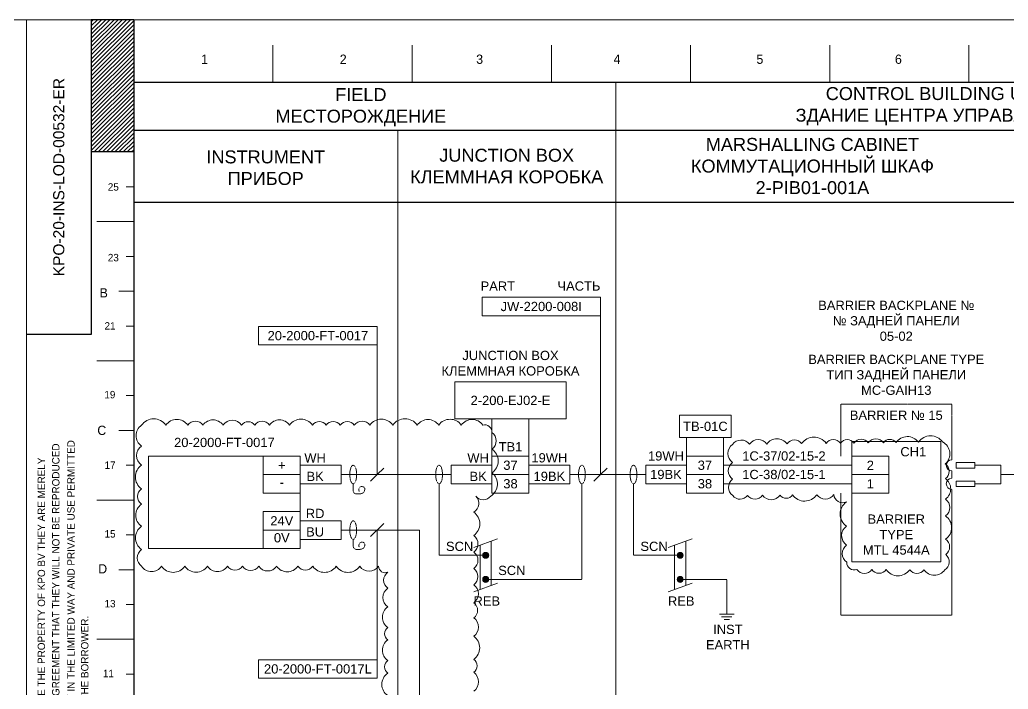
# Model space of a CAD drawing. Header units: millimetres. Extents: x 136827 to 348827, y 2171 to 31871.
# Drawn here: x 306649 to 333347, y 13793 to 31871 of the extents above; entities that cross this region are included whole.
import ezdxf

# ---------------------------------------------------------------- set-up
doc = ezdxf.new("R2010")
doc.units = ezdxf.units.MM
doc.linetypes.add('JIS_02_1.0', pattern=[2, 1, -1])
doc.linetypes.add('JIS_08_11', pattern=[12.8, 11, -0.6, 0.6, -0.6])
doc.layers.add('2-Text', color=7, linetype='Continuous')
for name, color, linetype, lineweight in [('Hatch', 7, 'Continuous', 0), ('Level 1', 7, 'Continuous', 0), ('Level 32', 7, 'Continuous', 0), ('Main', 7, 'Continuous', 20), ('Text', 7, 'Continuous', 9)]:
    doc.layers.add(name, color=color, linetype=linetype, lineweight=lineweight)
doc.styles.add('01_ГОСТ_ISO', font='arial.ttf', dxfattribs={"height": 2.5})
doc.styles.add('Styledgn000', font='dgn000.shx')
doc.styles.add('Styledgn001', font='dgn001.shx')

# ---------------------------------------------------------------- blocks, each defined once
blk = doc.blocks.new('AnonymousCell1')
at = {"layer": 'Level 1', "color": 7, "linetype": 'Continuous', "lineweight": 30, "char_height": 2, "attachment_point": 7, "rotation": 90, "line_spacing_factor": 0.8, "style": 'Styledgn000'}
for s, insert in [('COPIED LOANED EXHIBITED NOR USED EXCEPT IN THE LIMITED WAY AND PRIVATE USE PERMITTED', (3.8, -78.24)), ('LOANED AND ON THE BORROWERS EXPRESS AGREEMENT THAT THEY WILL NOT BE REPRODUCED', (-0.3, -78.24)), ('THIS DRAWING AND THE DESIGN IT COVERS ARE THE PROPERTY OF KPO BV THEY ARE MERELY', (-4.19, -78.35)), ('AND WRITTEN CONSENT GIVEN BY KPO BV TO THE BORROWER.', (7.52, -78.42))]:
    blk.add_mtext(s, dxfattribs=dict(at, insert=insert))
blk = doc.blocks.new('STAMP1')
at = {"layer": 'Text', "insert": (137704, 27621), "char_height": 300, "width": 8499.86, "attachment_point": 5, "rotation": 90.0045, "style": '01_ГОСТ_ISO'}
blk.add_mtext('KPO-20-INS-LOD-00532-ER', dxfattribs=at)

msp = doc.modelspace()

# ---------------------------------------------------------------- hatches: boundary and pattern name
at = {"layer": 'Hatch', "lineweight": 0, "transparency": 33554687}
h = msp.add_hatch(dxfattribs=at)
h.set_pattern_fill('ANSI31', scale=25)
h.set_pattern_definition([(45, (57097.07, -144118.68), (-56.1266, 56.1266), [])])
h.paths.add_polyline_path([(309727, 31871), (308581, 31871), (308581, 28301), (309727, 28301)])
at = {"layer": 'Main'}
h = msp.add_hatch(color=256, dxfattribs=at)
h.dxf.hatch_style = 1
h.paths.add_polyline_path([(319314, 17409, 1), (319154, 17409, 1)])
h = msp.add_hatch(color=256, dxfattribs=at)
h.dxf.hatch_style = 1
h.paths.add_polyline_path([(324566, 17409, 1), (324406, 17409, 1)])
h = msp.add_hatch(color=256, dxfattribs=at)
h.dxf.hatch_style = 1
h.paths.add_polyline_path([(319154, 16759, 1), (319314, 16759, 1)])
h = msp.add_hatch(color=256, dxfattribs=at)
h.dxf.hatch_style = 1
h.paths.add_polyline_path([(324406, 16759, 1), (324566, 16759, 1)])

# ---------------------------------------------------------------- linework, layer by layer
at = {"layer": 'Level 1', "color": 7, "linetype": 'Continuous', "lineweight": 30}
for p, q in [((308581, 31871), (308581, 23371)), ((309727, 31871), (308581, 31871)), ((309727, 31871), (309727, 2861)), ((309727, 30181), (309727, 3861)), ((348327, 30181), (309727, 30181)), ((309727, 28301), (308581, 28301)), ((308581, 23371), (306827, 23371))]:
    msp.add_line(p, q, dxfattribs=at)
at = {"layer": 'Level 1', "color": 7, "linetype": 'Continuous', "lineweight": 0}
for p, q in [((313487, 30181), (313487, 31181)), ((317247, 30181), (317247, 31181)), ((321007, 30181), (321007, 31181)), ((324767, 30181), (324767, 31181)), ((328527, 30181), (328527, 31181)), ((332287, 30181), (332287, 31181)), ((309727, 27361), (309527, 27361)), ((309727, 26421), (308727, 26421)), ((309727, 26421), (308727, 26421)), ((309727, 25481), (309527, 25481)), ((309727, 24541), (309327, 24541)), ((309727, 23601), (309527, 23601)), ((309727, 22661), (308727, 22661)), ((309727, 21721), (309527, 21721)), ((309727, 20781), (309327, 20781)), ((309727, 19841), (309527, 19841)), ((309727, 18901), (308727, 18901)), ((309727, 17961), (309527, 17961)), ((309727, 17021), (309327, 17021)), ((309727, 16081), (309527, 16081)), ((309727, 15141), (308727, 15141)), ((309727, 14201), (309527, 14201))]:
    msp.add_line(p, q, dxfattribs=at)
at = {"layer": 'Level 1', "color": 126, "linetype": 'Continuous', "lineweight": 0, "true_color": 0x006969, "flags": 128}
for points in [[(264827, 31871), (306827, 31871), (306827, 2171), (264827, 2171), (264827, 31871)], [(306827, 31871), (348827, 31871), (348827, 2171), (306827, 2171), (306827, 31871)]]:
    msp.add_lwpolyline(points, dxfattribs=at)
at = {"layer": 'Level 32', "color": 7, "linetype": 'JIS_08_11', "lineweight": 0}
for p, q in [((322745, 6742), (322745, 30181)), ((316857, 6742), (316857, 28888))]:
    msp.add_line(p, q, dxfattribs=at)
at = {"layer": 'Level 32', "color": 7, "linetype": 'Continuous', "lineweight": 30}
for p, q in [((309727, 28888), (347327, 28888)), ((309727, 26949), (347327, 26949))]:
    msp.add_line(p, q, dxfattribs=at)
at = {"layer": 'Main'}
for p, q in [((319134, 23877), (319134, 24377)), ((319134, 24377), (322334, 24377)), ((322334, 19590), (322334, 24377)), ((322334, 23877), (319134, 23877)), ((313101, 23090), (313101, 23590)), ((313101, 23590), (316301, 23590)), ((316301, 23590), (316301, 23090)), ((316301, 23090), (313101, 23090)), ((316301, 19590), (316301, 23090)), ((318403, 22090), (321403, 22090)), ((318403, 21090), (318403, 22090)), ((321403, 22090), (321403, 21090)), ((324468, 21190), (325868, 21190)), ((324468, 20590), (324468, 21190)), ((325868, 21190), (325868, 20590)), ((321403, 21090), (318403, 21090)), ((325868, 20590), (324468, 20590)), ((329123, 20482), (329123, 17232)), ((329123, 20482), (331523, 20482)), ((331523, 20482), (331523, 17232)), ((310126, 20090), (314226, 20090)), ((310126, 20090), (310126, 17590)), ((313226, 20090), (313226, 19090)), ((314226, 20090), (314226, 17590)), ((319403, 19090), (319403, 20090)), ((320403, 20090), (319403, 20090)), ((320403, 20090), (320403, 19090)), ((324655, 19090), (324655, 20090)), ((325655, 20090), (324655, 20090)), ((325655, 20090), (325655, 19090)), ((330123, 20090), (329123, 20090)), ((330123, 20090), (330123, 19090)), ((314226, 19840), (315326, 19840)), ((315326, 19340), (315326, 19840)), ((316301, 19590), (316478, 19766)), ((319403, 19840), (318303, 19840)), ((318303, 19840), (318303, 19340)), ((320403, 19840), (321503, 19840)), ((321503, 19840), (321503, 19340)), ((322334, 19590), (322511, 19766)), ((324655, 19840), (323555, 19840)), ((323555, 19840), (323555, 19340)), ((325655, 19840), (329123, 19840)), ((331944, 19765), (331944, 19915)), ((332444, 19915), (331944, 19915)), ((332444, 19765), (331944, 19765)), ((332444, 19840), (332444, 19915)), ((332444, 19765), (332444, 19840)), ((332444, 19840), (333144, 19840)), ((333144, 19840), (333144, 19340)), ((313226, 19590), (314226, 19590)), ((315326, 19590), (318303, 19590)), ((316124, 19413), (316301, 19590)), ((320403, 19590), (319403, 19590)), ((321503, 19590), (323555, 19590)), ((322157, 19413), (322334, 19590)), ((325655, 19590), (324655, 19590)), ((330123, 19590), (329123, 19590)), ((331823, 19690), (331823, 19490)), ((331823, 19690), (331823, 19490)), ((333144, 19590), (334603, 19590)), ((314226, 19340), (315326, 19340)), ((319403, 19340), (318303, 19340)), ((320403, 19340), (321503, 19340)), ((324655, 19340), (323555, 19340)), ((325655, 19340), (329123, 19340)), ((332444, 19415), (331944, 19415)), ((331944, 19415), (331944, 19265)), ((332444, 19265), (331944, 19265)), ((332444, 19415), (332444, 19340)), ((332444, 19340), (332444, 19265)), ((332444, 19340), (333144, 19340)), ((313226, 19090), (314226, 19090)), ((320403, 19090), (319403, 19090)), ((325655, 19090), (324655, 19090)), ((330123, 19090), (329123, 19090)), ((313226, 18590), (313226, 17590)), ((313226, 18590), (314226, 18590)), ((314226, 18340), (315326, 18340)), ((315326, 17840), (315326, 18340)), ((316124, 17913), (316478, 18266)), ((313226, 18090), (314226, 18090)), ((315326, 18090), (317449, 18090)), ((316301, 14590), (316301, 18090)), ((317449, 10028), (317449, 18090)), ((314226, 17840), (315326, 17840)), ((318914, 17617), (319554, 17850)), ((319084, 16488), (319084, 17679)), ((319384, 17788), (319384, 16597)), ((324166, 17617), (324806, 17850)), ((324336, 16488), (324336, 17679)), ((324636, 17788), (324636, 16597)), ((314226, 17590), (310126, 17590)), ((329123, 17232), (331523, 17232)), ((318914, 16426), (319554, 16659)), ((324166, 16426), (324806, 16659)), ((325945, 15816), (325545, 15816)), ((325885, 15746), (325605, 15746)), ((325815, 15676), (325675, 15676)), ((313101, 14090), (313101, 14590)), ((313101, 14590), (316301, 14590)), ((316301, 14590), (316301, 14090)), ((316301, 14090), (313101, 14090))]:
    msp.add_line(p, q, dxfattribs=at)
at = {"layer": 'Main', "linetype": 'JIS_02_1.0'}
for p, q in [((328823, 20090), (328823, 21490)), ((328823, 21490), (331823, 21490)), ((331823, 21490), (331823, 19990)), ((319403, 20090), (319403, 21090)), ((320403, 20090), (320403, 21090)), ((324655, 20090), (324655, 20590)), ((325655, 20090), (325655, 20590)), ((315655, 19340), (315655, 19140)), ((317975, 19340), (317975, 17409)), ((321832, 19340), (321832, 16759)), ((323226, 19340), (323226, 17409)), ((328823, 15790), (328823, 19090)), ((331823, 19190), (331823, 15790)), ((315655, 17840), (315655, 17640)), ((319154, 17409), (317975, 17409)), ((324406, 17409), (323226, 17409)), ((319314, 16759), (321832, 16759)), ((325745, 16759), (324566, 16759)), ((325745, 16759), (325745, 15816)), ((331823, 15790), (328823, 15790))]:
    msp.add_line(p, q, dxfattribs=at)
at = {"layer": 'Main', "color": 1}
for points in [[(309938, 20925, -0.520567), (310595, 20925, -0.520567), (311186, 20925, -0.520567), (311598, 20925, -0.520567), (312138, 20925, -0.520567), (312642, 20925, -0.520567), (312996, 20925, -0.520567), (313393, 20925, -0.520567), (313933, 20925, -0.520567), (314556, 20925, -0.520567), (314924, 20925, -0.520567), (315307, 20925, -0.520567), (315685, 20925, -0.520567), (316105, 20925, -0.520567), (316724, 20925, -0.520567), (317386, 20925, -0.520567), (317966, 20925, -0.520567), (318575, 20925, -0.520567), (319156, 20925, -0.520567), (319403, 20725, -0.520567), (319403, 20277, -0.520567), (319403, 19635, -0.520567), (319368, 19010, -0.520567), (318963, 19010, -0.520567), (318909, 18577, -0.520567), (318909, 17941, -0.520567), (318909, 17497, -0.520567), (318909, 17052, -0.520567), (318909, 16615, -0.520567), (318909, 16128, -0.520567), (318909, 15720, -0.520567), (318909, 15222, -0.520567), (318909, 14599, -0.520567), (318909, 14250, -0.520567), (318909, 13736, -0.520567)], [(316588, 13619, -0.520567), (316588, 14227, -0.520567), (316588, 14568, -0.520567), (316588, 15123, -0.520567), (316588, 15459, -0.520567), (316588, 16017, -0.520567), (316588, 16520, -0.520567), (316588, 16952, -0.520567), (316338, 17112, -0.520567), (315831, 17112, -0.520567), (315197, 17112, -0.520567), (314562, 17112, -0.520567), (314161, 17112, -0.520567), (313588, 17112, -0.520567), (313102, 17112, -0.520567), (312667, 17112, -0.520567), (312257, 17112, -0.520567), (311718, 17112, -0.520567), (311106, 17112, -0.520567), (310479, 17112, -0.520567), (309938, 17113, -0.520567), (309938, 17565, -0.520567), (309938, 18192, -0.520567), (309938, 18790, -0.520567), (309938, 19204, -0.520567), (309938, 19845, -0.520567), (309938, 20360, -0.520567), (309938, 20925, -0.520567)]]:
    msp.add_lwpolyline(points, format="xyb", dxfattribs=at)
msp.add_lwpolyline([(325902, 20401, 0.520567), (325902, 19919, 0.520567), (325902, 19461, 0.520567), (325907, 19025, 0.520567), (326305, 19028, 0.520567), (326710, 19032, 0.520567), (327184, 19036, 0.520567), (327522, 19039, 0.520567), (328174, 19045, 0.520567), (328636, 19049, 0.520567), (328975, 18850, 0.520567), (328979, 18197, 0.520567), (328983, 17685, 0.520567), (328986, 17221, 0.520567), (329260, 17027, 0.520567), (329665, 17025, 0.520567), (330049, 17023, 0.520567), (330686, 17020, 0.520567), (331072, 17018, 0.520567), (331631, 17015, 0.520567), (331658, 17431, 0.520567), (331656, 17845, 0.520567), (331654, 18472, 0.520567), (331652, 18927, 0.520567), (331650, 19479, 0.520567), (331648, 19878, 0.520567), (331576, 20469, 0.520567), (330924, 20461, 0.520567), (330318, 20454, 0.520567), (329980, 20450, 0.520567), (329568, 20445, 0.520567), (329180, 20440, 0.520567), (328816, 20436, 0.520567), (328430, 20431, 0.520567), (327767, 20424, 0.520567), (327372, 20419, 0.520567), (326829, 20412, 0.520567), (326356, 20407, 0.520567)], format="xyb", close=True, dxfattribs=at)
at = {"layer": 'Main'}
for centre in [(319234, 17409), (324486, 17409), (319234, 16759), (324486, 16759)]:
    msp.add_circle(centre, 80, dxfattribs=at)
for centre in [(331823, 19840), (331823, 19340)]:
    msp.add_arc(centre, 150, 90, 270, dxfattribs=at)
at = {"layer": 'Main', "linetype": 'JIS_02_1.0'}
for centre in [(315655, 19590), (321832, 19590), (315655, 18090)]:
    msp.add_ellipse(centre, major_axis=(0, -250), ratio=0.366059, dxfattribs=at)
at = {"layer": 'Main', "linetype": 'JIS_02_1.0', "extrusion": (0, 0, -1)}
for centre in [(317975, 19590), (323226, 19590)]:
    msp.add_ellipse(centre, major_axis=(0, -250), ratio=0.366059, dxfattribs=at)
at = {"layer": 'Main', "linetype": 'JIS_02_1.0'}
for points in [[(315655, 19140), (315676, 19073), (315770, 19059), (315897, 19073), (315957, 19121), (315979, 19221), (315924, 19268), (315825, 19271), (315797, 19194), (315815, 19132)], [(315655, 17640), (315676, 17573), (315770, 17559), (315897, 17573), (315957, 17621), (315979, 17721), (315924, 17768), (315825, 17771), (315797, 17694), (315815, 17632)]]:
    msp.add_open_spline(points, degree=3, knots=[0, 0, 0, 0, 1, 2, 3, 4, 5, 6, 9, 9, 9, 9], dxfattribs=at)

# ---------------------------------------------------------------- block references
at = {"color": 7, "linetype": 'Continuous', "lineweight": 0, "xscale": 100, "yscale": 100, "zscale": 100}
msp.add_blockref('AnonymousCell1', (307754, 15162), dxfattribs=at)
at = {"layer": '2-Text'}
msp.add_blockref('STAMP1', (170000, 0), dxfattribs=at)

# ---------------------------------------------------------------- texts
at = {"layer": 'Level 1', "color": 7, "linetype": 'Continuous', "lineweight": 30, "line_spacing_factor": 0.8, "style": 'Styledgn001'}
for s, insert, char_height, attachment_point in [('{\\Fdgn000|c0;1}', (311546, 30931), 250, 1), ('{\\Fdgn000|c0;2}', (315293, 30931), 250, 1), ('{\\Fdgn000|c0;3}', (318977, 30931), 250, 1), ('{\\Fdgn000|c0;4}', (322687, 30931), 250, 1), ('{\\Fdgn000|c0;5}', (326546, 30931), 250, 1), ('{\\Fdgn000|c0;6}', (330288, 30931), 250, 1), ('{\\Fdgn000|c0;25}', (309176, 27355), 200, 5), ('{\\Fdgn000|c0;23}', (309176, 25447), 200, 5), ('{\\Fdgn000|c0;B}', (308916, 24497), 250, 5), ('{\\Fdgn000|c0;21}', (309087, 23604), 200, 5), ('{\\Fdgn000|c0;19}', (309082, 21747), 200, 5), ('{\\Fdgn000|c0;C}', (308864, 20782), 250, 5), ('{\\Fdgn000|c0;17}', (309087, 19844), 200, 5), ('{\\Fdgn000|c0;15}', (309087, 17987), 200, 5), ('{\\Fdgn000|c0;D}', (308888, 17044), 250, 5), ('{\\Fdgn000|c0;13}', (309087, 16102), 200, 5), ('{\\Fdgn000|c0;11}', (309043, 14217), 200, 5)]:
    msp.add_mtext(s, dxfattribs=dict(at, insert=insert, char_height=char_height, attachment_point=attachment_point))
at = {"layer": 'Text', "attachment_point": 5, "rotation": 0.0045, "style": '01_ГОСТ_ISO'}
for s, insert, char_height, width in [('{\\C0;FIELD\\PМЕСТОРОЖДЕНИЕ}', (315861, 29509), 350, 12267.68), ('{\\C0;CONTROL BUILDING UNIT-2 PIB1\\PЗДАНИЕ ЦЕНТРА УПРАВЛЕНИЯ УКПГ-2 }', (332290, 29536), 350, 19443.28), ('{\\C0;MARSHALLING CABINET\\PКОММУТАЦИОННЫЙ ШКАФ\\P2-PIB01-}001A', (328059, 27919), 350, 10982.65), ('{\\C0;INSTRUMENT\\PПРИБОР}', (313292, 27874), 350, 7130.13), ('{\\C0;JUNCTION BOX\\PКЛЕММНАЯ КОРОБКА}', (319801, 27919), 350, 5887.73), ('{\\C0;PART}', (319561, 24679), 250, 3200), ('{\\C0;ЧАСТЬ}', (321752, 24679), 250, 3200), ('{\\C0;JW-2200-008I}', (320734, 24127), 250, 3199.96), ('BARRIER BACKPLANE №\\P№ ЗАДНЕЙ ПАНЕЛИ\\P05-02', (330323, 23741), 250, 4707.96), ('20-2000-FT-0017', (314701, 23340), 250, 3199.96), ('{\\C0;JUNCTION BOX\\PКЛЕММНАЯ КОРОБКА}', (319903, 22596), 250, 3787.57), ('BARRIER BACKPLANE TYPE\\PТИП ЗАДНЕЙ ПАНЕЛИ{\\C1;\\P}MC-GAIH13', (330323, 22282), 250, 5050.95), ('{\\C0;2-200-EJ02-E}', (319903, 21590), 250, 3000.08), ('BARRIER № 15', (330323, 21190), 250, 3000.05), ('TB-01C', (325168, 20890), 250, 1400.05), ('{\\C0;20-2000-FT-0017}', (312176, 20455), 250, 4100), ('TB1', (319903, 20340), 250, 1000.04), ('\\pxr0.60015,qr;CH1', (331008, 20204), 250, 548.71), ('{\\C0;WH}', (314626, 20040), 250, 799.99), ('{\\C0;WH}', (319029, 20040), 250, 838.35), ('19WH', (320953, 20040), 250, 1099.96), ('19WH', (324102, 20090), 250, 1000.04), ('1C-37/02-15-2', (327289, 20090), 250, 3067.62), ('{\\C0;+}', (313726, 19840), 250, 1000.04), ('37', (319903, 19840), 250, 1000.04), ('37', (325155, 19840), 250, 1000.04), ('{\\C0;BK}', (314626, 19540), 250, 799.99), ('{\\C0;BK}', (319029, 19540), 250, 838.35), ('19BK', (320953, 19540), 250, 1099.96), ('19BK', (324102, 19590), 250, 1000.04), ('1C-38/02-15-1', (327289, 19590), 250, 3067.58), ('{\\C0;-}', (313726, 19381), 250, 1000.01), ('38', (319903, 19340), 250, 1000.04), ('38', (325155, 19340), 250, 1000.04), ('{\\C0;24V}', (313726, 18340), 250, 1000.04), ('{\\C0;RD}', (314626, 18540), 250, 799.99), ('BARRIER TYPE\\PMTL 4544A', (330323, 17968), 250, 2400.05), ('{\\C0;BU}', (314626, 18040), 250, 799.99), ('{\\C0;0V}', (313726, 17881), 250, 1000.01), ('{\\C0;SCN}', (318529, 17649), 250, 1109.42), ('{\\C0;SCN}', (323781, 17649), 250, 1109.42), ('{\\C0;SCN}', (319939, 16999), 250, 1109.42), ('{\\C0;REB}', (319263, 16174), 250, 838.35), ('{\\C0;REB}', (324514, 16174), 250, 838.35), ('{\\C0;INST\\PEARTH}', (325774, 15201), 250, 838.35), ('20-2000-FT-0017L', (314701, 14340), 250, 3199.96)]:
    msp.add_mtext(s, dxfattribs=dict(at, insert=insert, char_height=char_height, width=width))
at = {"layer": 'Text', "color": 1, "char_height": 250, "width": 1000.04, "attachment_point": 5, "rotation": 0.0045, "style": '01_ГОСТ_ISO'}
for s, insert in [('{\\C256;2}', (329623, 19840)), ('{\\C256;1}', (329623, 19340))]:
    msp.add_mtext(s, dxfattribs=dict(at, insert=insert))

doc.saveas('drawing.dxf')
